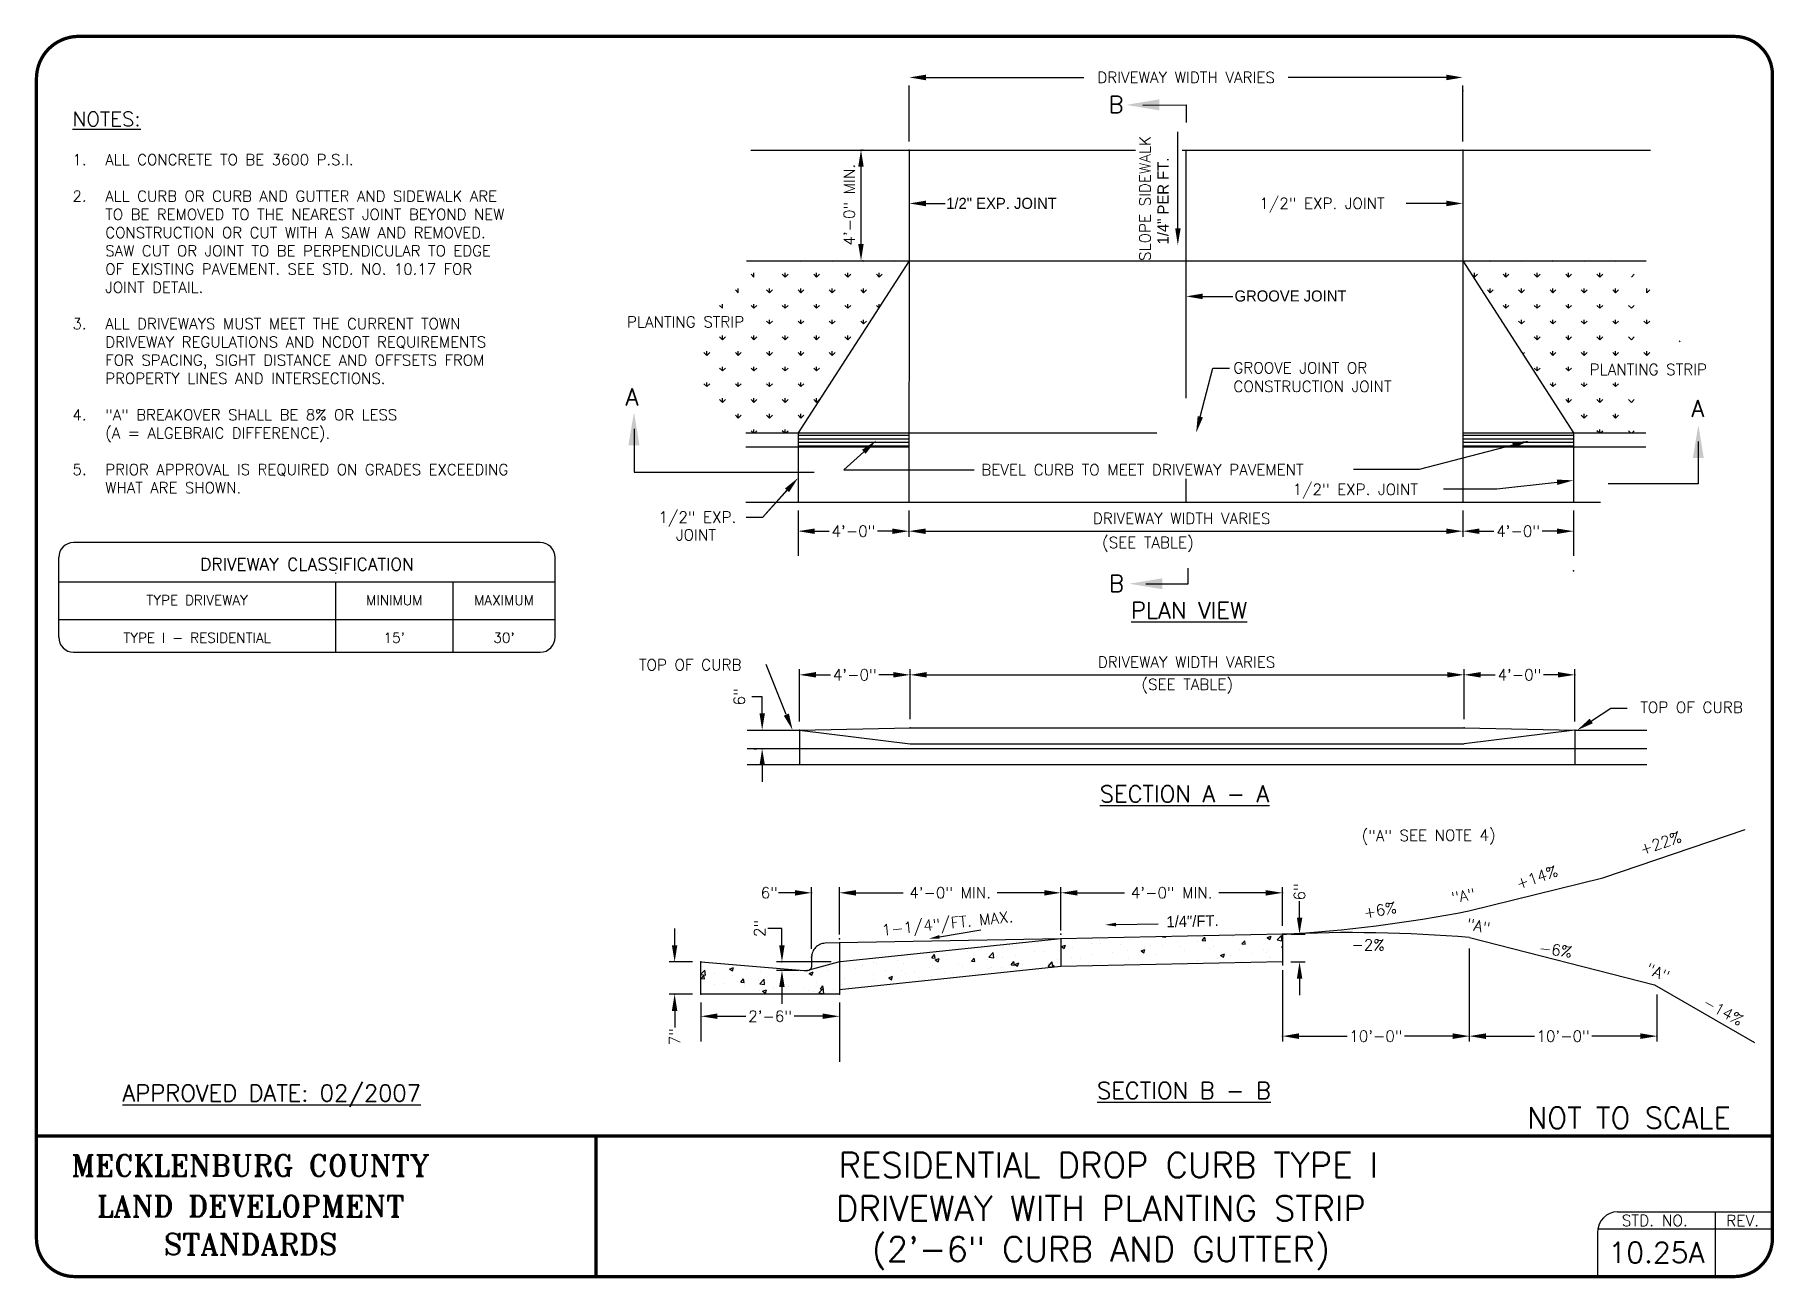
# Model space of a CAD drawing. Header units: feet. Extents: x 0 to 10.5, y 0 to 7.5.
import ezdxf
from ezdxf.enums import TextEntityAlignment as Align

# ---------------------------------------------------------------- set-up
doc = ezdxf.new("R2010")
doc.units = ezdxf.units.FT
doc.header["$MEASUREMENT"] = 0
doc.linetypes.add('MINISKIP', pattern=[4, 1.5, -2.5])
doc.layers.add('BORDER', color=4, linetype='CONTINUOUS')
doc.layers.add('MECK-DETAIL', color=7, linetype='CONTINUOUS')
doc.styles.add('ROMANS', font='romans', dxfattribs={"height": 2})
doc.styles.add('ROMANT', font='romant')

# ---------------------------------------------------------------- blocks, each defined once
blk = doc.blocks.new('MECKCOUNTYSEAL2')
at = {"layer": 'BORDER', "color": 7, "const_width": 0.02}
blk.add_lwpolyline([(3.143, 0.85), (3.143, 0)], dxfattribs=at)
at = {"layer": 'BORDER', "color": 7, "style": 'ROMANT'}
for s, height, p in [('MECKLENBURG COUNTY', 0.12871, (1.054, 0.608)), ('LAND DEVELOPMENT', 0.12871, (1.054, 0.362)), ('STANDARDS', 0.1287, (1.054, 0.131))]:
    blk.add_text(s, height=height, dxfattribs=at).set_placement(p, align=Align.CENTER)

msp = doc.modelspace()

# ---------------------------------------------------------------- linework, layer by layer
at = {"layer": 'MECK-DETAIL', "color": 7, "linetype": 'ByBlock'}
for p, q in [((5.279, 6.864), (5.279, 7.204)), ((5.38, 7.252), (6.335, 7.252)), ((8.526, 7.252), (7.571, 7.252)), ((8.626, 6.864), (8.626, 7.204)), ((4.948, 6.813), (4.953, 6.813)), ((4.987, 6.244), (4.987, 6.713)), ((4.948, 6.143), (4.953, 6.143)), ((4.606, 4.633), (4.606, 4.359)), ((4.606, 4.633), (4.606, 4.474)), ((5.276, 4.633), (5.276, 4.474)), ((5.276, 4.633), (5.276, 4.474)), ((8.626, 4.633), (8.626, 4.474)), ((8.626, 4.633), (8.626, 4.474)), ((9.296, 4.633), (9.296, 4.359)), ((9.296, 4.633), (9.296, 4.474)), ((4.707, 4.508), (4.795, 4.508)), ((5.176, 4.508), (5.087, 4.508)), ((5.377, 4.508), (8.526, 4.508)), ((8.727, 4.508), (8.815, 4.508)), ((9.196, 4.508), (9.107, 4.508)), ((4.614, 3.356), (4.614, 3.673)), ((4.714, 3.639), (4.803, 3.639)), ((5.183, 3.639), (5.095, 3.639)), ((5.284, 3.37), (5.284, 3.673)), ((5.284, 3.37), (5.284, 3.673)), ((5.384, 3.639), (8.533, 3.639)), ((8.634, 3.37), (8.634, 3.673)), ((8.634, 3.37), (8.634, 3.673)), ((8.734, 3.639), (8.823, 3.639)), ((9.203, 3.639), (9.115, 3.639)), ((9.304, 3.356), (9.304, 3.673)), ((4.389, 3.406), (4.389, 3.506)), ((4.339, 3.305), (4.356, 3.305)), ((4.339, 3.192), (4.356, 3.192)), ((4.389, 3.092), (4.389, 2.991)), ((4.588, 2.321), (4.487, 2.321)), ((4.688, 1.983), (4.688, 2.354)), ((4.856, 2.093), (4.856, 2.354)), ((4.856, 2.068), (4.856, 2.354)), ((4.956, 2.321), (5.241, 2.321)), ((4.956, 2.321), (5.057, 2.321)), ((6.095, 2.321), (5.811, 2.321)), ((6.196, 2.093), (6.196, 2.354)), ((6.196, 2.121), (6.196, 2.354)), ((6.296, 2.321), (6.58, 2.321)), ((7.435, 2.321), (7.152, 2.321)), ((7.536, 2.121), (7.536, 2.354)), ((7.639, 2.171), (7.639, 2.271)), ((3.86, 2.003), (3.86, 2.104)), ((4.509, 2.003), (4.509, 2.104)), ((7.586, 2.07), (7.673, 2.07)), ((3.968, 1.903), (3.826, 1.903)), ((4.806, 1.903), (4.475, 1.903)), ((7.586, 1.903), (7.673, 1.903)), ((8.666, 1.985), (8.666, 1.421)), ((8.666, 1.985), (8.666, 1.421)), ((4.61, 1.851), (4.475, 1.851)), ((7.536, 1.853), (7.536, 1.421)), ((7.536, 1.853), (7.536, 1.421)), ((7.639, 1.802), (7.639, 1.702)), ((3.968, 1.708), (3.826, 1.708)), ((4.509, 1.751), (4.509, 1.65)), ((9.801, 1.706), (9.801, 1.421)), ((3.86, 1.607), (3.86, 1.507)), ((4.018, 1.657), (4.018, 1.421)), ((4.018, 1.657), (4.018, 1.541)), ((4.856, 1.657), (4.856, 1.541)), ((4.119, 1.574), (4.291, 1.574)), ((4.755, 1.574), (4.583, 1.574)), ((7.636, 1.454), (7.928, 1.454)), ((8.565, 1.454), (8.274, 1.454)), ((8.766, 1.454), (9.06, 1.454)), ((9.701, 1.454), (9.407, 1.454))]:
    msp.add_line(p, q, dxfattribs=at)
at = {"layer": 'MECK-DETAIL', "color": 7}
for p, q in [((6.691, 7.085), (6.953, 7.086)), ((6.953, 7.086), (6.953, 6.979)), ((6.903, 6.339), (6.903, 6.923)), ((5.279, 6.813), (5.279, 6.143)), ((8.626, 6.813), (8.626, 6.143)), ((5.38, 6.49), (5.495, 6.49)), ((8.526, 6.49), (8.284, 6.49)), ((4.294, 6.143), (5.279, 6.143)), ((4.434, 6.14), (4.431, 6.143)), ((4.434, 6.14), (4.434, 6.143)), ((5.279, 6.143), (4.606, 5.102)), ((4.624, 6.14), (4.62, 6.143)), ((4.624, 6.14), (4.624, 6.143)), ((4.624, 6.14), (4.627, 6.143)), ((4.813, 6.14), (4.81, 6.143)), ((4.813, 6.14), (4.813, 6.143)), ((4.813, 6.14), (4.817, 6.143)), ((5.003, 6.14), (4.999, 6.143)), ((5.003, 6.14), (5.003, 6.143)), ((5.003, 6.14), (5.006, 6.143)), ((5.192, 6.14), (5.189, 6.143)), ((5.192, 6.14), (5.192, 6.143)), ((5.192, 6.14), (5.196, 6.143)), ((8.626, 6.143), (9.296, 5.102)), ((8.626, 6.143), (9.736, 6.143)), ((8.793, 6.14), (8.789, 6.143)), ((8.793, 6.14), (8.793, 6.143)), ((8.793, 6.14), (8.796, 6.143)), ((8.982, 6.14), (8.979, 6.143)), ((8.982, 6.14), (8.982, 6.143)), ((8.982, 6.14), (8.986, 6.143)), ((9.172, 6.14), (9.168, 6.143)), ((9.172, 6.14), (9.172, 6.143)), ((9.172, 6.14), (9.175, 6.143)), ((9.361, 6.14), (9.358, 6.143)), ((9.361, 6.14), (9.361, 6.143)), ((9.361, 6.14), (9.365, 6.143)), ((9.551, 6.14), (9.551, 6.143)), ((9.551, 6.14), (9.554, 6.143)), ((4.339, 6.045), (4.322, 6.063)), ((4.339, 6.045), (4.339, 6.07)), ((4.529, 6.045), (4.511, 6.063)), ((4.529, 6.045), (4.529, 6.07)), ((4.529, 6.045), (4.547, 6.063)), ((4.718, 6.045), (4.701, 6.063)), ((4.718, 6.045), (4.718, 6.07)), ((4.718, 6.045), (4.736, 6.063)), ((4.908, 6.045), (4.89, 6.063)), ((4.908, 6.045), (4.908, 6.07)), ((4.908, 6.045), (4.926, 6.063)), ((5.097, 6.045), (5.08, 6.063)), ((5.097, 6.045), (5.097, 6.07)), ((5.097, 6.045), (5.115, 6.063)), ((8.698, 6.045), (8.68, 6.063)), ((8.698, 6.045), (8.698, 6.07)), ((8.698, 6.045), (8.716, 6.063)), ((8.887, 6.045), (8.87, 6.063)), ((8.887, 6.045), (8.887, 6.07)), ((8.887, 6.045), (8.905, 6.063)), ((9.077, 6.045), (9.059, 6.063)), ((9.077, 6.045), (9.077, 6.07)), ((9.077, 6.045), (9.095, 6.063)), ((9.266, 6.045), (9.249, 6.063)), ((9.266, 6.045), (9.266, 6.07)), ((9.266, 6.045), (9.284, 6.063)), ((9.456, 6.045), (9.438, 6.063)), ((9.456, 6.045), (9.456, 6.07)), ((9.456, 6.045), (9.474, 6.063)), ((9.646, 6.045), (9.663, 6.063)), ((4.245, 5.95), (4.227, 5.968)), ((4.245, 5.95), (4.245, 5.975)), ((4.434, 5.95), (4.416, 5.968)), ((4.434, 5.95), (4.434, 5.975)), ((4.434, 5.95), (4.452, 5.968)), ((4.624, 5.95), (4.606, 5.968)), ((4.624, 5.95), (4.624, 5.975)), ((4.624, 5.95), (4.641, 5.968)), ((4.813, 5.95), (4.795, 5.968)), ((4.813, 5.95), (4.813, 5.975)), ((4.813, 5.95), (4.831, 5.968)), ((5.003, 5.95), (4.985, 5.968)), ((5.003, 5.95), (5.003, 5.975)), ((5.003, 5.95), (5.02, 5.968)), ((7.054, 5.928), (7.235, 5.928)), ((8.793, 5.95), (8.775, 5.968)), ((8.793, 5.95), (8.793, 5.975)), ((8.793, 5.95), (8.81, 5.968)), ((8.982, 5.95), (8.964, 5.968)), ((8.982, 5.95), (8.982, 5.975)), ((8.982, 5.95), (9, 5.968)), ((9.172, 5.95), (9.154, 5.968)), ((9.172, 5.95), (9.172, 5.975)), ((9.172, 5.95), (9.19, 5.968)), ((9.361, 5.95), (9.343, 5.968)), ((9.361, 5.95), (9.361, 5.975)), ((9.361, 5.95), (9.379, 5.968)), ((9.551, 5.95), (9.533, 5.968)), ((9.551, 5.95), (9.551, 5.975)), ((9.551, 5.95), (9.569, 5.968)), ((9.74, 5.95), (9.74, 5.975)), ((9.74, 5.95), (9.758, 5.968)), ((4.15, 5.856), (4.132, 5.873)), ((4.15, 5.856), (4.15, 5.881)), ((4.339, 5.856), (4.322, 5.873)), ((4.339, 5.856), (4.339, 5.881)), ((4.339, 5.856), (4.357, 5.873)), ((4.434, 5.761), (4.434, 5.786)), ((4.529, 5.856), (4.511, 5.873)), ((4.529, 5.856), (4.529, 5.881)), ((4.529, 5.856), (4.547, 5.873)), ((4.624, 5.761), (4.624, 5.786)), ((4.718, 5.856), (4.701, 5.873)), ((4.718, 5.856), (4.718, 5.881)), ((4.718, 5.856), (4.736, 5.873)), ((4.813, 5.761), (4.813, 5.786)), ((4.908, 5.856), (4.89, 5.873)), ((4.908, 5.856), (4.908, 5.881)), ((4.908, 5.856), (4.926, 5.873)), ((5.003, 5.761), (5.003, 5.786)), ((5.095, 5.858), (5.08, 5.873)), ((5.097, 5.862), (5.097, 5.881)), ((8.887, 5.856), (8.87, 5.873)), ((8.887, 5.856), (8.887, 5.881)), ((8.887, 5.856), (8.905, 5.873)), ((8.982, 5.761), (8.982, 5.786)), ((9.077, 5.856), (9.059, 5.873)), ((9.077, 5.856), (9.077, 5.881)), ((9.077, 5.856), (9.095, 5.873)), ((9.172, 5.761), (9.172, 5.786)), ((9.266, 5.856), (9.249, 5.873)), ((9.266, 5.856), (9.266, 5.881)), ((9.266, 5.856), (9.284, 5.873)), ((9.361, 5.761), (9.361, 5.786)), ((9.456, 5.856), (9.438, 5.873)), ((9.456, 5.856), (9.456, 5.881)), ((9.456, 5.856), (9.474, 5.873)), ((9.551, 5.761), (9.551, 5.786)), ((9.646, 5.856), (9.628, 5.873)), ((9.646, 5.856), (9.663, 5.873)), ((9.74, 5.761), (9.74, 5.786)), ((4.15, 5.666), (4.132, 5.684)), ((4.15, 5.666), (4.15, 5.691)), ((4.15, 5.666), (4.168, 5.684)), ((4.339, 5.666), (4.322, 5.684)), ((4.339, 5.666), (4.339, 5.691)), ((4.339, 5.666), (4.357, 5.684)), ((4.434, 5.761), (4.416, 5.779)), ((4.434, 5.761), (4.452, 5.779)), ((4.529, 5.666), (4.511, 5.684)), ((4.529, 5.666), (4.529, 5.691)), ((4.529, 5.666), (4.547, 5.684)), ((4.624, 5.761), (4.606, 5.779)), ((4.624, 5.761), (4.641, 5.779)), ((4.718, 5.666), (4.701, 5.684)), ((4.718, 5.666), (4.718, 5.691)), ((4.718, 5.666), (4.736, 5.684)), ((4.813, 5.761), (4.795, 5.779)), ((4.813, 5.761), (4.831, 5.779)), ((4.908, 5.666), (4.89, 5.684)), ((4.908, 5.666), (4.908, 5.691)), ((4.908, 5.666), (4.926, 5.684)), ((5.003, 5.761), (4.985, 5.779)), ((5.003, 5.761), (5.02, 5.779)), ((8.982, 5.761), (8.964, 5.779)), ((8.982, 5.761), (9, 5.779)), ((9.077, 5.666), (9.059, 5.684)), ((9.077, 5.666), (9.077, 5.691)), ((9.077, 5.666), (9.095, 5.684)), ((9.172, 5.761), (9.154, 5.779)), ((9.172, 5.761), (9.19, 5.779)), ((9.266, 5.666), (9.249, 5.684)), ((9.266, 5.666), (9.266, 5.691)), ((9.266, 5.666), (9.284, 5.684)), ((9.361, 5.761), (9.343, 5.779)), ((9.361, 5.761), (9.379, 5.779)), ((9.456, 5.666), (9.438, 5.684)), ((9.456, 5.666), (9.456, 5.691)), ((9.456, 5.666), (9.474, 5.684)), ((9.551, 5.761), (9.533, 5.779)), ((9.551, 5.761), (9.569, 5.779)), ((9.646, 5.666), (9.628, 5.684)), ((9.646, 5.666), (9.663, 5.684)), ((9.74, 5.761), (9.722, 5.779)), ((9.74, 5.761), (9.758, 5.779)), ((4.055, 5.571), (4.037, 5.589)), ((4.055, 5.571), (4.055, 5.596)), ((4.055, 5.571), (4.073, 5.589)), ((4.245, 5.571), (4.227, 5.589)), ((4.245, 5.571), (4.245, 5.596)), ((4.245, 5.571), (4.262, 5.589)), ((4.434, 5.571), (4.416, 5.589)), ((4.434, 5.571), (4.434, 5.596)), ((4.434, 5.571), (4.452, 5.589)), ((4.624, 5.571), (4.606, 5.589)), ((4.624, 5.571), (4.624, 5.596)), ((4.624, 5.571), (4.641, 5.589)), ((4.813, 5.571), (4.795, 5.589)), ((4.813, 5.571), (4.813, 5.596)), ((4.813, 5.571), (4.831, 5.589)), ((8.982, 5.59), (8.982, 5.596)), ((8.99, 5.579), (9, 5.589)), ((9.172, 5.571), (9.154, 5.589)), ((9.172, 5.571), (9.172, 5.596)), ((9.172, 5.571), (9.19, 5.589)), ((9.361, 5.571), (9.343, 5.589)), ((9.361, 5.571), (9.361, 5.596)), ((9.361, 5.571), (9.379, 5.589)), ((9.551, 5.571), (9.533, 5.589)), ((9.551, 5.571), (9.551, 5.596)), ((9.551, 5.571), (9.569, 5.589)), ((9.74, 5.571), (9.722, 5.589)), ((9.74, 5.571), (9.74, 5.596)), ((9.74, 5.571), (9.758, 5.589)), ((9.942, 5.654), (9.936, 5.66)), ((4.15, 5.477), (4.132, 5.494)), ((4.15, 5.477), (4.15, 5.502)), ((4.15, 5.477), (4.168, 5.494)), ((4.339, 5.477), (4.322, 5.494)), ((4.339, 5.477), (4.339, 5.502)), ((4.339, 5.477), (4.357, 5.494)), ((4.529, 5.477), (4.511, 5.494)), ((4.529, 5.477), (4.529, 5.502)), ((4.529, 5.477), (4.547, 5.494)), ((4.718, 5.477), (4.701, 5.494)), ((4.718, 5.477), (4.718, 5.502)), ((4.718, 5.477), (4.736, 5.494)), ((7.039, 5.2), (7.115, 5.494)), ((7.115, 5.494), (7.215, 5.494)), ((9.077, 5.477), (9.059, 5.494)), ((9.077, 5.477), (9.077, 5.502)), ((9.077, 5.477), (9.095, 5.494)), ((9.266, 5.477), (9.249, 5.494)), ((9.266, 5.477), (9.266, 5.502)), ((9.266, 5.477), (9.284, 5.494)), ((4.055, 5.382), (4.037, 5.4)), ((4.055, 5.382), (4.055, 5.407)), ((4.055, 5.382), (4.073, 5.4)), ((4.245, 5.382), (4.227, 5.4)), ((4.245, 5.382), (4.245, 5.407)), ((4.245, 5.382), (4.262, 5.4)), ((4.434, 5.382), (4.416, 5.4)), ((4.434, 5.382), (4.434, 5.407)), ((4.434, 5.382), (4.452, 5.4)), ((4.624, 5.382), (4.606, 5.4)), ((4.624, 5.382), (4.624, 5.407)), ((4.624, 5.382), (4.641, 5.4)), ((4.797, 5.398), (4.795, 5.4)), ((9.172, 5.382), (9.154, 5.4)), ((9.172, 5.382), (9.172, 5.407)), ((9.172, 5.382), (9.19, 5.4)), ((9.361, 5.382), (9.343, 5.4)), ((9.361, 5.382), (9.361, 5.407)), ((9.361, 5.382), (9.379, 5.4)), ((9.551, 5.382), (9.533, 5.4)), ((9.551, 5.382), (9.551, 5.407)), ((9.551, 5.382), (9.569, 5.4)), ((4.15, 5.287), (4.132, 5.305)), ((4.15, 5.287), (4.15, 5.312)), ((4.15, 5.287), (4.168, 5.305)), ((4.339, 5.287), (4.322, 5.305)), ((4.339, 5.287), (4.339, 5.312)), ((4.339, 5.287), (4.357, 5.305)), ((4.529, 5.287), (4.511, 5.305)), ((4.529, 5.287), (4.529, 5.312)), ((4.529, 5.287), (4.547, 5.305)), ((4.718, 5.287), (4.701, 5.305)), ((4.718, 5.287), (4.718, 5.312)), ((4.718, 5.287), (4.736, 5.305)), ((9.266, 5.287), (9.249, 5.305)), ((9.266, 5.287), (9.266, 5.312)), ((9.266, 5.287), (9.284, 5.305)), ((9.456, 5.287), (9.438, 5.305)), ((9.456, 5.287), (9.456, 5.312)), ((9.456, 5.287), (9.474, 5.305)), ((9.646, 5.287), (9.628, 5.305)), ((9.646, 5.287), (9.663, 5.305)), ((4.245, 5.192), (4.227, 5.21)), ((4.245, 5.192), (4.245, 5.217)), ((4.245, 5.192), (4.262, 5.21)), ((4.434, 5.192), (4.416, 5.21)), ((4.434, 5.192), (4.434, 5.217)), ((4.434, 5.192), (4.452, 5.21)), ((4.624, 5.192), (4.606, 5.21)), ((4.624, 5.192), (4.624, 5.217)), ((4.624, 5.192), (4.641, 5.21)), ((9.361, 5.192), (9.343, 5.21)), ((9.361, 5.192), (9.361, 5.217)), ((9.361, 5.192), (9.379, 5.21)), ((9.551, 5.192), (9.533, 5.21)), ((9.551, 5.192), (9.551, 5.217)), ((9.551, 5.192), (9.569, 5.21)), ((3.615, 5.127), (3.614, 4.865)), ((4.291, 5.102), (5.276, 5.102)), ((4.335, 5.102), (4.322, 5.115)), ((4.339, 5.102), (4.339, 5.123)), ((4.344, 5.102), (4.357, 5.115)), ((4.525, 5.102), (4.511, 5.115)), ((4.529, 5.102), (4.529, 5.123)), ((4.533, 5.102), (4.547, 5.115)), ((4.606, 5.102), (4.606, 4.683)), ((4.606, 5.088), (5.276, 5.088)), ((4.606, 5.067), (5.276, 5.067)), ((8.626, 5.102), (9.733, 5.102)), ((8.626, 5.088), (9.296, 5.088)), ((8.626, 5.067), (9.296, 5.067)), ((9.296, 5.102), (9.296, 4.683)), ((9.452, 5.102), (9.438, 5.115)), ((9.456, 5.102), (9.456, 5.123)), ((9.46, 5.102), (9.474, 5.115)), ((9.641, 5.102), (9.628, 5.115)), ((9.65, 5.102), (9.663, 5.115)), ((10.051, 5.05), (10.051, 4.794)), ((4.291, 5.018), (5.276, 5.018)), ((4.606, 5.046), (5.276, 5.046)), ((4.606, 5.025), (5.276, 5.025)), ((5.004, 4.988), (4.884, 4.879)), ((8.93, 5.028), (8.363, 4.88)), ((8.626, 5.046), (9.296, 5.046)), ((8.626, 5.025), (9.296, 5.025)), ((8.626, 5.018), (9.733, 5.018)), ((3.614, 4.865), (4.704, 4.865)), ((4.884, 4.879), (5.672, 4.879)), ((8.363, 4.88), (7.966, 4.88)), ((4.586, 4.807), (4.392, 4.591)), ((4.539, 4.755), (4.392, 4.591)), ((8.832, 4.761), (8.51, 4.761)), ((9.197, 4.803), (8.832, 4.761)), ((10.051, 4.794), (9.506, 4.794)), ((4.291, 4.683), (9.459, 4.683)), ((4.392, 4.591), (4.292, 4.591)), ((3.047, 4.439), (0.225, 4.439)), ((0.135, 3.866), (0.135, 4.349)), ((3.137, 3.866), (3.137, 4.349)), ((1.808, 4.255), (1.808, 4.251)), ((6.966, 4.19), (6.966, 4.285)), ((3.137, 4.199), (0.135, 4.199)), ((1.808, 4.199), (1.808, 3.776)), ((2.519, 4.199), (2.519, 3.776)), ((6.71, 4.19), (6.966, 4.19)), ((3.137, 3.971), (0.135, 3.971)), ((0.225, 3.776), (3.047, 3.776)), ((4.535, 3.399), (4.413, 3.702)), ((4.389, 3.506), (4.327, 3.506)), ((9.404, 3.36), (9.521, 3.437)), ((9.521, 3.437), (9.621, 3.437)), ((4.298, 3.305), (4.614, 3.305)), ((4.614, 3.305), (5.284, 3.319)), ((4.614, 3.305), (4.614, 3.096)), ((4.614, 3.305), (5.284, 3.222)), ((5.284, 3.319), (8.634, 3.319)), ((8.634, 3.319), (9.304, 3.305)), ((9.304, 3.305), (8.634, 3.222)), ((9.304, 3.305), (9.304, 3.096)), ((9.304, 3.305), (9.74, 3.305)), ((4.298, 3.193), (9.74, 3.193)), ((5.284, 3.222), (8.634, 3.222)), ((4.298, 3.096), (9.74, 3.096)), ((9.473, 2.412), (10.335, 2.703)), ((8.664, 2.212), (9.473, 2.412)), ((6.53, 2.129), (6.784, 2.134)), ((4.509, 2.104), (4.424, 2.104)), ((4.856, 2.018), (4.771, 2.016)), ((4.856, 2.018), (4.856, 1.708)), ((6.196, 2.043), (4.863, 1.904)), ((5.462, 2.054), (5.712, 2.096)), ((5.927, 2.004), (5.927, 2.004)), ((6.054, 2.021), (6.054, 2.021)), ((7.536, 2.07), (6.196, 2.043)), ((6.196, 2.043), (6.196, 1.875)), ((6.199, 1.996), (6.223, 2.005)), ((6.202, 2.024), (6.202, 2.024)), ((6.216, 1.985), (6.223, 2.005)), ((6.233, 1.999), (6.233, 1.999)), ((6.381, 2.017), (6.381, 2.017)), ((6.429, 2.033), (6.429, 2.033)), ((6.434, 2.012), (6.434, 2.012)), ((6.559, 2.009), (6.559, 2.009)), ((6.608, 2.037), (6.608, 2.037)), ((6.738, 2.002), (6.738, 2.002)), ((6.81, 2), (6.81, 2)), ((6.811, 2.054), (6.812, 2.055)), ((6.811, 2.054), (6.831, 2.052)), ((6.831, 2.052), (6.83, 2.056)), ((6.9, 2.026), (6.9, 2.026)), ((7.022, 2.028), (7.022, 2.028)), ((7.051, 2.033), (7.067, 2.052)), ((7.051, 2.033), (7.071, 2.031)), ((7.071, 2.031), (7.067, 2.052)), ((7.095, 2.06), (7.095, 2.06)), ((7.106, 2.039), (7.106, 2.039)), ((7.233, 2.056), (7.233, 2.056)), ((7.291, 2.012), (7.308, 2.031)), ((7.291, 2.019), (7.291, 2.019)), ((7.291, 2.012), (7.311, 2.01)), ((7.311, 2.01), (7.308, 2.031)), ((7.444, 2.05), (7.467, 2.059)), ((7.444, 2.05), (7.46, 2.039)), ((7.46, 2.039), (7.467, 2.059)), ((7.46, 2.04), (7.46, 2.04)), ((7.504, 2.036), (7.53, 2.063)), ((7.504, 2.036), (7.533, 2.031)), ((7.533, 2.031), (7.53, 2.063)), ((7.536, 2.07), (7.536, 1.903)), ((7.536, 2.07), (7.536, 1.881)), ((4.018, 1.708), (4.018, 1.903)), ((4.018, 1.903), (4.644, 1.851)), ((4.061, 1.899), (4.061, 1.899)), ((4.849, 1.901), (4.672, 1.853)), ((5.063, 1.899), (5.063, 1.899)), ((5.209, 1.91), (5.209, 1.91)), ((5.416, 1.928), (5.432, 1.947)), ((5.416, 1.928), (5.436, 1.926)), ((5.421, 1.938), (5.421, 1.938)), ((5.436, 1.926), (5.432, 1.947)), ((5.436, 1.915), (5.46, 1.924)), ((5.436, 1.915), (5.453, 1.903)), ((5.453, 1.903), (5.46, 1.924)), ((5.505, 1.949), (5.505, 1.949)), ((5.577, 1.896), (5.577, 1.896)), ((5.631, 1.965), (5.631, 1.965)), ((5.647, 1.899), (5.647, 1.899)), ((5.656, 1.907), (5.672, 1.926)), ((5.656, 1.907), (5.676, 1.905)), ((5.676, 1.905), (5.672, 1.926)), ((5.749, 1.92), (5.749, 1.92)), ((5.76, 1.931), (5.786, 1.959)), ((5.76, 1.931), (5.79, 1.927)), ((5.79, 1.927), (5.786, 1.959)), ((5.843, 1.993), (5.843, 1.993)), ((5.843, 1.932), (5.843, 1.932)), ((5.896, 1.886), (5.912, 1.905)), ((5.916, 1.884), (5.912, 1.905)), ((5.918, 1.888), (5.941, 1.897)), ((5.919, 1.942), (5.919, 1.942)), ((5.934, 1.877), (5.941, 1.897)), ((6.038, 1.966), (6.038, 1.966)), ((6.093, 1.967), (6.093, 1.967)), ((6.118, 1.876), (6.144, 1.903)), ((6.148, 1.871), (6.144, 1.903)), ((6.177, 1.917), (6.177, 1.917)), ((7.536, 1.903), (6.196, 1.875)), ((6.199, 1.996), (6.216, 1.985)), ((6.261, 1.928), (6.261, 1.928)), ((6.265, 1.99), (6.265, 1.99)), ((6.314, 1.926), (6.314, 1.926)), ((6.388, 1.945), (6.388, 1.945)), ((6.43, 1.9), (6.43, 1.9)), ((6.509, 1.959), (6.509, 1.959)), ((6.6, 1.972), (6.6, 1.972)), ((6.604, 1.925), (6.604, 1.925)), ((6.681, 1.969), (6.704, 1.978)), ((6.681, 1.969), (6.697, 1.958)), ((6.683, 1.983), (6.683, 1.983)), ((6.697, 1.958), (6.704, 1.978)), ((6.704, 1.993), (6.704, 1.993)), ((6.776, 1.949), (6.776, 1.949)), ((6.917, 1.994), (6.917, 1.994)), ((6.934, 1.896), (6.934, 1.896)), ((6.945, 1.97), (6.945, 1.97)), ((7.018, 1.907), (7.018, 1.907)), ((7.028, 1.909), (7.028, 1.909)), ((7.096, 1.987), (7.096, 1.987)), ((7.119, 1.995), (7.119, 1.995)), ((7.144, 1.924), (7.144, 1.924)), ((7.162, 1.942), (7.186, 1.951)), ((7.162, 1.942), (7.179, 1.931)), ((7.179, 1.931), (7.186, 1.951)), ((7.223, 1.942), (7.223, 1.942)), ((7.275, 1.979), (7.275, 1.979)), ((7.287, 1.907), (7.287, 1.907)), ((7.356, 1.951), (7.356, 1.951)), ((7.419, 1.976), (7.419, 1.976)), ((7.44, 1.962), (7.44, 1.962)), ((7.454, 1.971), (7.454, 1.971)), ((7.456, 1.929), (7.456, 1.929)), ((7.532, 1.991), (7.536, 1.996)), ((7.532, 1.991), (7.536, 1.99)), ((4.018, 1.828), (4.043, 1.854)), ((4.018, 1.827), (4.047, 1.822)), ((4.02, 1.802), (4.037, 1.821)), ((4.02, 1.802), (4.04, 1.8)), ((4.03, 1.875), (4.03, 1.875)), ((4.036, 1.798), (4.036, 1.798)), ((4.04, 1.8), (4.037, 1.821)), ((4.047, 1.822), (4.043, 1.854)), ((4.098, 1.83), (4.098, 1.83)), ((4.192, 1.86), (4.215, 1.869)), ((4.192, 1.86), (4.209, 1.849)), ((4.208, 1.821), (4.208, 1.821)), ((4.209, 1.849), (4.215, 1.869)), ((4.261, 1.781), (4.277, 1.8)), ((4.281, 1.779), (4.277, 1.8)), ((4.294, 1.864), (4.294, 1.864)), ((4.365, 1.799), (4.365, 1.799)), ((4.375, 1.771), (4.401, 1.799)), ((4.377, 1.843), (4.377, 1.843)), ((4.404, 1.767), (4.401, 1.799)), ((4.576, 1.827), (4.576, 1.827)), ((4.66, 1.838), (4.66, 1.838)), ((4.673, 1.833), (4.697, 1.842)), ((4.673, 1.833), (4.69, 1.822)), ((4.69, 1.822), (4.697, 1.842)), ((4.776, 1.869), (4.776, 1.869)), ((4.787, 1.854), (4.787, 1.854)), ((6.196, 1.875), (4.856, 1.735)), ((4.888, 1.801), (4.888, 1.801)), ((4.955, 1.861), (4.955, 1.861)), ((4.998, 1.882), (4.998, 1.882)), ((5.061, 1.798), (5.061, 1.798)), ((5.062, 1.826), (5.062, 1.826)), ((5.082, 1.893), (5.082, 1.893)), ((5.134, 1.854), (5.134, 1.854)), ((5.155, 1.807), (5.178, 1.816)), ((5.155, 1.807), (5.172, 1.795)), ((5.172, 1.795), (5.178, 1.816)), ((5.234, 1.85), (5.234, 1.85)), ((5.242, 1.891), (5.242, 1.891)), ((5.257, 1.831), (5.257, 1.831)), ((5.313, 1.846), (5.313, 1.846)), ((5.333, 1.806), (5.333, 1.806)), ((5.403, 1.871), (5.403, 1.871)), ((5.416, 1.817), (5.416, 1.817)), ((5.421, 1.883), (5.421, 1.883)), ((5.452, 1.865), (5.452, 1.865)), ((5.492, 1.838), (5.492, 1.838)), ((5.543, 1.833), (5.543, 1.833)), ((5.6, 1.876), (5.6, 1.876)), ((5.671, 1.831), (5.671, 1.831)), ((5.755, 1.861), (5.755, 1.861)), ((5.779, 1.868), (5.779, 1.868)), ((5.839, 1.872), (5.839, 1.872)), ((5.896, 1.886), (5.916, 1.884)), ((5.918, 1.888), (5.934, 1.877)), ((5.923, 1.859), (5.923, 1.859)), ((5.958, 1.861), (5.958, 1.861)), ((5.966, 1.889), (5.966, 1.889)), ((6.118, 1.892), (6.118, 1.892)), ((6.118, 1.876), (6.148, 1.871)), ((6.14, 1.869), (6.153, 1.884)), ((6.155, 1.871), (6.153, 1.884)), ((6.26, 1.879), (6.26, 1.879)), ((4.856, 1.708), (4.018, 1.708)), ((4.103, 1.766), (4.103, 1.766)), ((4.154, 1.771), (4.154, 1.771)), ((4.204, 1.71), (4.204, 1.71)), ((4.238, 1.782), (4.238, 1.782)), ((4.261, 1.781), (4.281, 1.779)), ((4.282, 1.758), (4.282, 1.758)), ((4.373, 1.731), (4.373, 1.731)), ((4.375, 1.771), (4.404, 1.767)), ((4.392, 1.725), (4.415, 1.734)), ((4.392, 1.725), (4.409, 1.714)), ((4.409, 1.714), (4.415, 1.734)), ((4.46, 1.751), (4.46, 1.751)), ((4.501, 1.76), (4.517, 1.779)), ((4.501, 1.76), (4.521, 1.758)), ((4.521, 1.758), (4.517, 1.779)), ((4.547, 1.756), (4.547, 1.756)), ((4.639, 1.743), (4.639, 1.743)), ((4.671, 1.731), (4.671, 1.731)), ((4.699, 1.722), (4.699, 1.722)), ((4.719, 1.78), (4.719, 1.78)), ((4.732, 1.716), (4.758, 1.743)), ((4.732, 1.716), (4.762, 1.711)), ((4.741, 1.739), (4.757, 1.758)), ((4.741, 1.739), (4.761, 1.737)), ((4.761, 1.737), (4.757, 1.758)), ((4.762, 1.711), (4.758, 1.743)), ((4.818, 1.736), (4.818, 1.736)), ((4.866, 1.764), (4.866, 1.764)), ((4.91, 1.75), (4.91, 1.75)), ((4.994, 1.761), (4.994, 1.761)), ((5.121, 1.778), (5.121, 1.778)), ((4.856, 1.541), (4.856, 1.298)), ((9.562, 0.391), (10.504, 0.391)), ((10.153, 0.391), (10.153, 0)), ((9.442, 0.289), (10.499, 0.289)), ((9.442, 0.271), (9.442, 0))]:
    msp.add_line(p, q, dxfattribs=at)
at = {"layer": 'MECK-DETAIL', "color": 7, "linetype": 'Continuous'}
for p, q in [((4.32, 6.813), (6.648, 6.813)), ((6.93, 6.813), (9.762, 6.813)), ((5.279, 6.143), (8.629, 6.143))]:
    msp.add_line(p, q, dxfattribs=at)
at = {"layer": 'MECK-DETAIL', "color": 7, "linetype": 'MINISKIP'}
for p, q in [((6.951, 6.813), (6.951, 4.934)), ((5.279, 6.143), (5.276, 4.683)), ((8.626, 6.143), (8.626, 4.683)), ((5.276, 5.102), (8.626, 5.102)), ((6.951, 4.825), (6.951, 4.683)), ((6.196, 2.043), (4.856, 2.018)), ((8.667, 2.051), (9.785, 1.764)), ((4.688, 1.932), (4.688, 1.877)), ((9.785, 1.764), (10.391, 1.415))]:
    msp.add_line(p, q, dxfattribs=at)
at = {"layer": 'MECK-DETAIL', "color": 7, "const_width": 0.02}
msp.add_lwpolyline([(0.244, 7.5), (10.269, 7.5, -0.414215), (10.499, 7.27), (10.499, 0.23, -0.414214), (10.269, 0), (0.23, 0, -0.414214), (0, 0.23), (0, 7.245, -0.401569), (0.244, 7.5, -0.650938)], format="xyb", dxfattribs=at)
msp.add_lwpolyline([(0.002, 0.85), (10.5, 0.85)], dxfattribs=at)
at = {"layer": 'MECK-DETAIL', "color": 7}
for centre, radius, start, end in [((0.225, 4.349), 0.09, 90, 180), ((3.047, 4.349), 0.09, 360, 90), ((0.225, 3.866), 0.09, 180, 270), ((3.047, 3.866), 0.09, 270, 360), ((4.871, 1.82), 0.0838, 95.9469, 105.0894), ((4.651, 1.934), 0.0838, 265.2364, 285.0894), ((9.562, 0.271), 0.12, 90, 180)]:
    msp.add_arc(centre, radius, start, end, dxfattribs=at)
at = {"layer": 'MECK-DETAIL', "color": 7, "linetype": 'MINISKIP'}
for centre, radius, start, end in [((7.038, 10.577), 8.522, 273.3507, 280.9978), ((4.772, 1.932), 0.0838, 91.0652, 180), ((7.95, -6.823), 8.903, 85.3824, 92.6676), ((4.661, 1.877), 0.0279, 304.9425, 0)]:
    msp.add_arc(centre, radius, start, end, dxfattribs=at)
at = {"layer": 'MECK-DETAIL', "color": 7, "linetype": 'ByBlock'}
for p in [(8.626, 7.171), (4.987, 6.813), (4.998, 6.813), (5.279, 6.813), (5.279, 6.813), (8.626, 6.813), (8.626, 6.813), (4.998, 6.143), (4.606, 4.683), (4.606, 4.683), (5.276, 4.683), (5.276, 4.683), (8.626, 4.683), (8.626, 4.683), (9.296, 4.683), (9.296, 4.683), (5.276, 4.508), (8.626, 4.508), (9.296, 4.508), (9.296, 4.268), (5.284, 3.639), (8.634, 3.639), (9.304, 3.639), (4.389, 3.305), (4.389, 3.305), (4.614, 3.305), (5.284, 3.319), (5.284, 3.319), (8.634, 3.319), (8.634, 3.319), (9.304, 3.305), (4.389, 3.192), (4.688, 2.321), (6.196, 2.321), (7.536, 2.321), (4.856, 2.043), (4.856, 2.018), (4.856, 2.018), (4.856, 2.018), (4.856, 2.018), (6.196, 2.07), (6.196, 2.043), (6.196, 2.043), (7.536, 2.07), (7.536, 2.07), (7.536, 2.07), (7.536, 2.07), (7.639, 2.07), (4.018, 1.903), (4.018, 1.903), (4.509, 1.903), (4.688, 1.932), (4.688, 1.932), (4.688, 1.932), (4.689, 1.945), (4.856, 1.903), (7.536, 1.903), (7.536, 1.903), (7.536, 1.903), (4.661, 1.851), (4.676, 1.855), (3.86, 1.708), (4.018, 1.708), (4.018, 1.708), (4.018, 1.708), (4.018, 1.708), (4.856, 1.708), (4.856, 1.574), (7.536, 1.454), (8.666, 1.454), (9.801, 1.454)]:
    msp.add_point(p, dxfattribs=at)
for points in [[(5.38, 7.269), (5.38, 7.235), (5.279, 7.252)], [(8.526, 7.269), (8.526, 7.235), (8.626, 7.252)], [(4.97, 6.713), (5.003, 6.713), (4.987, 6.813)], [(4.97, 6.244), (5.003, 6.244), (4.987, 6.143)], [(4.707, 4.524), (4.707, 4.491), (4.606, 4.508)], [(5.176, 4.524), (5.176, 4.491), (5.276, 4.508)], [(5.377, 4.524), (5.377, 4.491), (5.276, 4.508)], [(8.526, 4.524), (8.526, 4.491), (8.626, 4.508)], [(8.727, 4.524), (8.727, 4.491), (8.626, 4.508)], [(9.196, 4.524), (9.196, 4.491), (9.296, 4.508)], [(4.714, 3.656), (4.714, 3.623), (4.614, 3.639)], [(5.183, 3.656), (5.183, 3.623), (5.284, 3.639)], [(5.384, 3.656), (5.384, 3.623), (5.284, 3.639)], [(8.533, 3.656), (8.533, 3.623), (8.634, 3.639)], [(8.734, 3.656), (8.734, 3.623), (8.634, 3.639)], [(9.203, 3.656), (9.203, 3.623), (9.304, 3.639)], [(4.373, 3.406), (4.406, 3.406), (4.389, 3.305)], [(4.373, 3.092), (4.406, 3.092), (4.389, 3.192)], [(4.588, 2.337), (4.588, 2.304), (4.688, 2.321)], [(4.956, 2.337), (4.956, 2.304), (4.856, 2.321)], [(4.956, 2.337), (4.956, 2.304), (4.856, 2.321)], [(6.095, 2.337), (6.095, 2.304), (6.196, 2.321)], [(6.296, 2.337), (6.296, 2.304), (6.196, 2.321)], [(7.435, 2.337), (7.435, 2.304), (7.536, 2.321)], [(7.623, 2.171), (7.656, 2.171), (7.639, 2.07)], [(3.843, 2.003), (3.876, 2.003), (3.86, 1.903)], [(4.492, 2.003), (4.525, 2.003), (4.509, 1.903)], [(7.623, 1.802), (7.656, 1.802), (7.639, 1.903)], [(4.492, 1.751), (4.525, 1.751), (4.509, 1.851)], [(3.843, 1.607), (3.876, 1.607), (3.86, 1.708)], [(4.119, 1.591), (4.119, 1.558), (4.018, 1.574)], [(4.755, 1.591), (4.755, 1.558), (4.856, 1.574)], [(7.636, 1.471), (7.636, 1.437), (7.536, 1.454)], [(8.565, 1.471), (8.565, 1.437), (8.666, 1.454)], [(8.766, 1.471), (8.766, 1.437), (8.666, 1.454)], [(9.701, 1.471), (9.701, 1.437), (9.801, 1.454)]]:
    msp.add_solid(points, dxfattribs=at)
at = {"layer": 'MECK-DETAIL', "color": 7}
for points in [[(6.792, 7.12), (6.792, 7.053), (6.591, 7.086)], [(5.38, 6.473), (5.38, 6.507), (5.279, 6.49)], [(8.526, 6.507), (8.526, 6.473), (8.626, 6.49)], [(6.92, 6.339), (6.887, 6.339), (6.903, 6.238)], [(7.054, 5.911), (7.054, 5.945), (6.953, 5.928)], [(3.58, 5.027), (3.647, 5.027), (3.614, 5.227)], [(7.055, 5.196), (7.023, 5.204), (7.014, 5.103)], [(4.993, 5), (5.015, 4.976), (5.078, 5.056)], [(8.925, 5.044), (8.934, 5.012), (9.027, 5.054)], [(10.084, 4.95), (10.018, 4.95), (10.051, 5.151)], [(4.527, 4.766), (4.552, 4.744), (4.606, 4.83)], [(4.559, 4.791), (4.574, 4.778), (4.606, 4.83)], [(9.198, 4.787), (9.195, 4.82), (9.296, 4.815)], [(6.81, 4.157), (6.81, 4.223), (6.609, 4.19)], [(4.551, 3.405), (4.52, 3.392), (4.573, 3.305)], [(9.413, 3.346), (9.394, 3.374), (9.319, 3.305)], [(6.53, 2.118), (6.53, 2.14), (6.463, 2.127)], [(5.463, 2.043), (5.46, 2.065), (5.396, 2.043)]]:
    msp.add_solid(points, dxfattribs=at)

# ---------------------------------------------------------------- block references
at = {"layer": 'MECK-DETAIL', "ltscale": 0.1}
msp.add_blockref('MECKCOUNTYSEAL2', (0.241, 0), dxfattribs=at)

# ---------------------------------------------------------------- texts
at = {"layer": 'MECK-DETAIL', "color": 7, "linetype": 'ByBlock', "style": 'ROMANS'}
for s, p in [('DRIVEWAY WIDTH VARIES', (6.953, 7.252)), ('4\'-0"', (4.941, 4.508)), ('DRIVEWAY WIDTH VARIES', (6.926, 4.585)), ('4\'-0"', (8.961, 4.508)), ('DRIVEWAY WIDTH VARIES', (6.956, 3.716)), ('4\'-0"', (4.949, 3.639)), ('4\'-0"', (8.969, 3.639)), ('6"', (4.432, 2.321)), ('4\'-0" MIN.', (6.866, 2.321)), ('2\'-6"', (4.437, 1.574)), ('10\'-0"', (8.101, 1.454)), ('10\'-0"', (9.233, 1.454))]:
    msp.add_text(s, height=0.067, dxfattribs=at).set_placement(p, align=Align.MIDDLE_CENTER)
at = {"layer": 'MECK-DETAIL', "color": 7, "style": 'ROMANS'}
for s, height, p in [('B', 0.101, (6.484, 7.038)), ('1/2" EXP. JOINT', 0.067, (7.396, 6.457)), ('PLANTING STRIP', 0.067, (3.571, 5.74)), ('GROOVE JOINT OR ', 0.067, (7.239, 5.462)), ('PLANTING STRIP', 0.067, (9.394, 5.452)), ('A', 0.101, (3.563, 5.269)), ('CONSTRUCTION JOINT', 0.067, (7.239, 5.35)), ('A', 0.101, (10.009, 5.2)), ('BEVEL CURB TO MEET DRIVEWAY PAVEMENT', 0.067, (5.715, 4.846)), ('1/2" EXP. JOINT', 0.067, (7.597, 4.727)), ('1/2" EXP.', 0.067, (3.762, 4.559)), ('JOINT', 0.067, (3.868, 4.452)), ('(SEE TABLE)', 0.067, (6.445, 4.406)), ('B', 0.101, (6.487, 4.141)), ('NOT TO SCALE', 0.1275, (9.017, 0.896)), ('STD. NO.', 0.068, (9.588, 0.305)), ('REV.', 0.068, (10.22, 0.304))]:
    msp.add_text(s, height=height, dxfattribs=at).set_placement(p)
for s, height, rotation, p in [('SLOPE SIDEWALK', 0.067, 90, (6.738, 6.142)), ('("A" SEE NOTE 4)', 0.0668, 0.2338, (8.015, 2.633)), ('+22%%%', 0.067, 18.8134, (9.711, 2.548)), ('+14%%%', 0.067, 18.8134, (8.963, 2.341)), ('"A"', 0.0668, 10.4425, (8.566, 2.257)), ('+6%%%', 0.067, 10.4425, (8.033, 2.165)), ('1-1/4"/FT. MAX.', 0.067, 5.9469, (5.116, 2.062)), ('"A"', 0.0668, 347.9307, (8.644, 2.103)), ('-2%', 0.067, 359.5643, (7.953, 1.973)), ('-6%%%', 0.067, 352.4041, (9.084, 1.956)), ('"A"', 0.0668, 336.8615, (9.727, 1.837)), ('-14%', 0.067, 331.4009, (10.072, 1.638))]:
    msp.add_text(s, height=height, rotation=rotation, dxfattribs=at).set_placement(p)
at = {"layer": 'MECK-DETAIL', "color": 7}
for s, rotation, p in [('1/4" PER FT.', 90, (6.847, 6.242)), ('1/4"/FT.', 1.3634, (6.835, 2.112))]:
    msp.add_text(s, height=0.067, rotation=rotation, dxfattribs=at).set_placement(p)
at = {"layer": 'MECK-DETAIL', "color": 7, "linetype": 'ByBlock', "style": 'ROMANS'}
for s, p in [('4\'-0" MIN.', (4.916, 6.482)), ('6"', (4.251, 3.506)), ('6"', (7.639, 2.326)), ('2"', (4.374, 2.105)), ('7"', (3.86, 1.45))]:
    msp.add_text(s, height=0.067, rotation=90, dxfattribs=at).set_placement(p, align=Align.MIDDLE_CENTER)
at = {"layer": 'MECK-DETAIL', "color": 7}
for s, p in [('1/2" EXP. JOINT', (5.502, 6.457)), ('GROOVE JOINT', (7.246, 5.897))]:
    msp.add_text(s, height=0.067, dxfattribs=at).set_placement(p)
at = {"layer": 'MECK-DETAIL', "color": 7, "style": 'ROMANS'}
for s, height, p in [('DRIVEWAY CLASSIFICATION', 0.07538, (1.636, 4.308)), ('TYPE DRIVEWAY', 0.0603, (0.972, 4.091)), ('MINIMUM', 0.0603, (2.164, 4.091)), ('MAXIMUM', 0.0603, (2.828, 4.091)), ('TYPE I - RESIDENTIAL', 0.0603, (0.972, 3.863)), ("15'", 0.0603, (2.164, 3.863)), ("30'", 0.0603, (2.828, 3.863)), ('RESIDENTIAL DROP CURB TYPE I', 0.15075, (6.483, 0.674)), ('DRIVEWAY WITH PLANTING STRIP', 0.15075, (6.438, 0.413)), ('(2\'-6" CURB AND GUTTER)', 0.15075, (6.438, 0.155))]:
    msp.add_text(s, height=height, dxfattribs=at).set_placement(p, align=Align.MIDDLE)
for s, height, p in [('%%UPLAN VIEW', 0.1005, (6.971, 3.979)), ('TOP OF CURB', 0.067, (3.954, 3.666)), ('(SEE TABLE)', 0.067, (6.96, 3.548)), ('TOP OF CURB', 0.067, (10.01, 3.409)), ('%%USECTION A - A', 0.1005, (6.944, 2.869)), ('%%UAPPROVED DATE: 02/2007', 0.1005, (1.423, 1.059)), ('%%USECTION B - B', 0.1005, (6.94, 1.075))]:
    msp.add_text(s, height=height, dxfattribs=at).set_placement(p, align=Align.CENTER)
msp.add_text('10.25A', height=0.1255, dxfattribs=at).set_placement((9.798, 0.145), align=Align.MIDDLE_CENTER)
at = {"layer": 'MECK-DETAIL', "color": 7, "insert": (0.218, 7.045), "char_height": 0.066119, "width": 2.86503, "attachment_point": 1, "style": 'ROMANS'}
msp.add_mtext('\\pi-0.1984,l0.1984,t0.1984;{\\H1.336x;\\LNOTES:\\P}\\P1.^IALL CONCRETE TO BE 3600 P.S.I.\\P \\P2.^IALL CURB OR CURB AND GUTTER AND SIDEWALK ARE TO BE REMOVED TO THE NEAREST JOINT BEYOND NEW CONSTRUCTION OR CUT WITH A SAW AND REMOVED. SAW CUT OR JOINT TO BE PERPENDICULAR TO EDGE OF EXISTING PAVEMENT. SEE STD. NO. 10.17 FOR JOINT DETAIL.\\P \\P3.^IALL DRIVEWAYS MUST MEET THE CURRENT TOWN DRIVEWAY REGULATIONS AND NCDOT REQUIREMENTS FOR SPACING, SIGHT DISTANCE AND OFFSETS FROM PROPERTY LINES AND INTERSECTIONS.\\P \\P4.^I"A" BREAKOVER SHALL BE 8% OR LESS\\P^I(A = ALGEBRAIC DIFFERENCE).\\P \\P5.^IPRIOR APPROVAL IS REQUIRED ON GRADES EXCEEDING WHAT ARE SHOWN.', dxfattribs=at)
at = {"layer": 'MECK-DETAIL', "color": 7, "linetype": 'ByBlock', "insert": (5.526, 2.321), "char_height": 0.067, "attachment_point": 5, "style": 'ROMANS'}
msp.add_mtext('\\A1;4\'-0" MIN.', dxfattribs=at)

doc.saveas('drawing.dxf')
